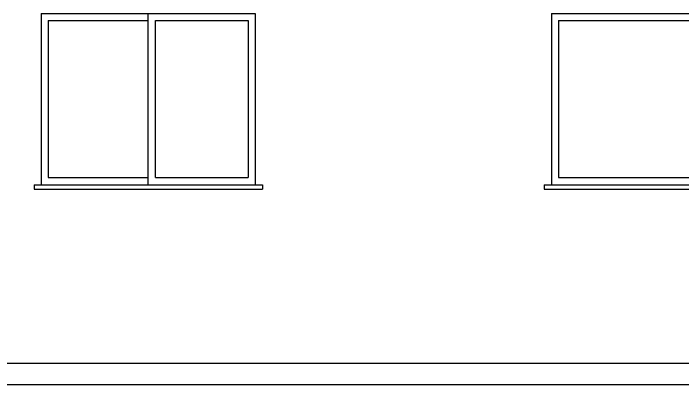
# Model space of a CAD drawing. Header units: millimetres. Extents: x -255 to 41745, y 236 to 29936.
# Drawn here: x 14081 to 18769, y 8860 to 11460 of the extents above; entities that cross this region are included whole.
import ezdxf

# ---------------------------------------------------------------- set-up
doc = ezdxf.new("R2010")
doc.units = ezdxf.units.MM
for name, color, linetype in [('06', 60, 'Continuous'), ('CALIDADES', 7, 'Continuous'), ('CARPINTERIA', 3, 'Continuous')]:
    doc.layers.add(name, color=color, linetype=linetype)

msp = doc.modelspace()

# ---------------------------------------------------------------- linework, layer by layer
at = {"layer": '06'}
msp.add_line((1428, 8860.3), (22823, 8860.3), dxfattribs=at)
at = {"layer": 'CALIDADES'}
for p, q in [((14225.5, 10260.3), (15825.5, 10260.3)), ((14225.5, 10260.3), (14225.5, 10230.3)), ((14225.5, 10230.3), (15825.5, 10230.3)), ((15825.5, 10260.3), (15825.5, 10230.3)), ((17800.5, 10260.3), (19900.5, 10260.3)), ((17800.5, 10260.3), (17800.5, 10230.3)), ((17800.5, 10230.3), (19900.5, 10230.3)), ((2400.5, 9010.3), (21850.5, 9010.3))]:
    msp.add_line(p, q, dxfattribs=at)
at = {"layer": 'CALIDADES', "color": 2}
for p, q in [((14275.5, 10260.3), (15775.5, 10260.3)), ((17850.5, 10260.3), (19850.5, 10260.3))]:
    msp.add_line(p, q, dxfattribs=at)
at = {"layer": 'CARPINTERIA'}
for p, q in [((14275.5, 11460.3), (14275.5, 10260.3)), ((14275.5, 11460.3), (15775.5, 11460.3)), ((15025.5, 10260.3), (15025.5, 11460.3)), ((15775.5, 11460.3), (15775.5, 10260.3)), ((17850.5, 11460.3), (17850.5, 10260.3)), ((17850.5, 11460.3), (19850.5, 11460.3)), ((14325.5, 11410.3), (14325.5, 10310.3)), ((14325.5, 11410.3), (15025.5, 11410.3)), ((15075.5, 11410.3), (15725.5, 11410.3)), ((15075.5, 10310.3), (15075.5, 11410.3)), ((15725.5, 11410.3), (15725.5, 10310.3)), ((17900.5, 11410.3), (18850.5, 11410.3)), ((17900.5, 11410.3), (17900.5, 10310.3)), ((14325.5, 10310.3), (15025.5, 10310.3)), ((15075.5, 10310.3), (15725.5, 10310.3)), ((17900.5, 10310.3), (18850.5, 10310.3))]:
    msp.add_line(p, q, dxfattribs=at)

doc.saveas('drawing.dxf')
